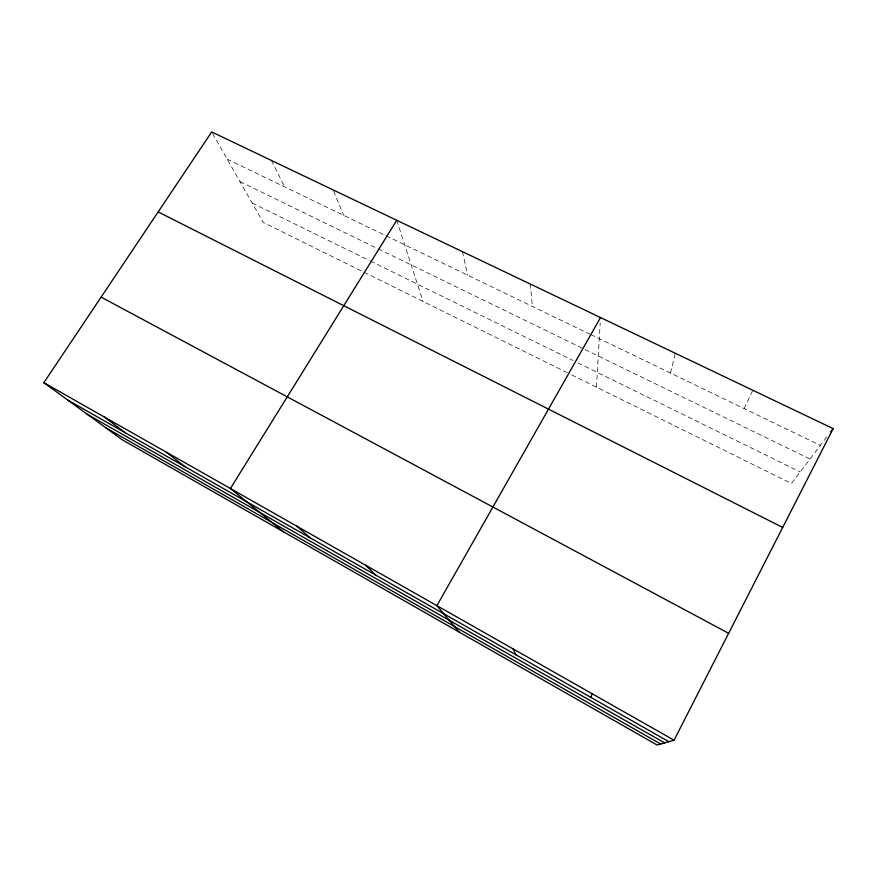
<?xml version="1.0" encoding="UTF-8"?>
<svg xmlns="http://www.w3.org/2000/svg" width="877" height="877" viewBox="0 0 877 877"><rect width="100%" height="100%" fill="white"/><g stroke="black" fill="none" stroke-linecap="round" stroke-linejoin="round"><path stroke-width="0.66" stroke-dasharray="4.38 3.29" d="M596.459 387.13L600.197 322.835M670.499 373.054L675.312 353.256M744.167 408.605L752.817 390.254M826.77 436.998L791.405 483.49L568.559 373.339M227.187 159.154L589.541 333.994M590.758 334.575L820.39 445.384M239.958 181.594L376.935 248.257M378.162 248.849L810.008 459.033M252.17 203.036L369.228 260.48M370.434 261.061L573.109 360.524M577.954 362.903L800.186 471.947M567.342 372.747L263.199 222.407L211.697 131.945M271.464 160.469L284.597 186.856M333.622 191.12L343.729 215.391M396.744 220.28L422.999 301.392M462.453 251.644L467.529 275.126M530.333 284.049L532.361 306.402"/><path stroke-width="1.32" d="M591.087 697.5L591.986 693.652M674.051 740.21L833.15 428.612L211.697 131.945L43.85 382.679L122.506 439.947L657.158 745.055L674.051 740.21L43.85 382.679M600.504 317.551L436.889 605.667L459.088 632.032M396.744 220.28L230.41 488.522L283.578 531.868M830.76 431.758L833.15 428.612M158.156 211.927L782.69 527.439M101.118 297.128L728.634 633.304M67.628 400L668.855 741.701M87.152 414.207L664.645 742.907M105.755 427.757L660.688 744.047M104.001 416.805L125.411 432.843M166.159 452.072L185.036 466.717M296.865 526.222L310.118 537.82M365.654 565.248L375.784 575.137M512.99 648.837L516.071 654.867"/></g></svg>
